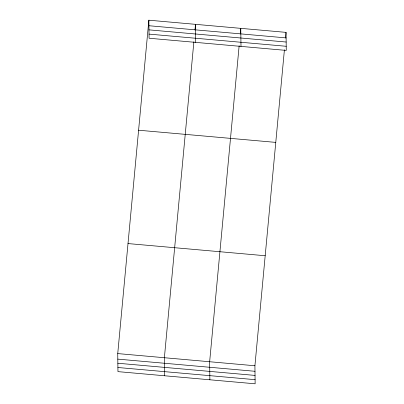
<?xml version="1.0" encoding="UTF-8"?>
<svg xmlns="http://www.w3.org/2000/svg" width="404" height="404" viewBox="0 0 404 404"><rect width="100%" height="100%" fill="white"/><g stroke="black" fill="none" stroke-linecap="round" stroke-linejoin="round"><path stroke-width="0.61" d="M284.416 49.773L254.919 365.756L255.136 383.8L117.958 371.63L117.741 353.586L148.864 20.2L286.042 32.37L286.259 50.414L149.081 38.244L148.864 20.2M193.88 41.743L164.383 357.727L164.6 375.765M194.981 29.931L195.501 24.336L195.723 42.38M239.148 45.758L209.651 361.742L209.868 379.785M240.249 33.946L240.769 28.356L240.991 46.394M285.517 37.966L286.042 32.37M148.93 25.73L286.108 37.9M148.98 29.861L286.158 42.031M149.031 34.113L286.209 46.283M138.592 130.219L275.77 142.39M128.012 243.572L265.191 255.737M117.741 353.586L254.919 365.756M117.806 359.121L254.985 371.291M117.857 363.246L255.035 375.417M117.907 367.504L255.091 379.669"/></g></svg>
